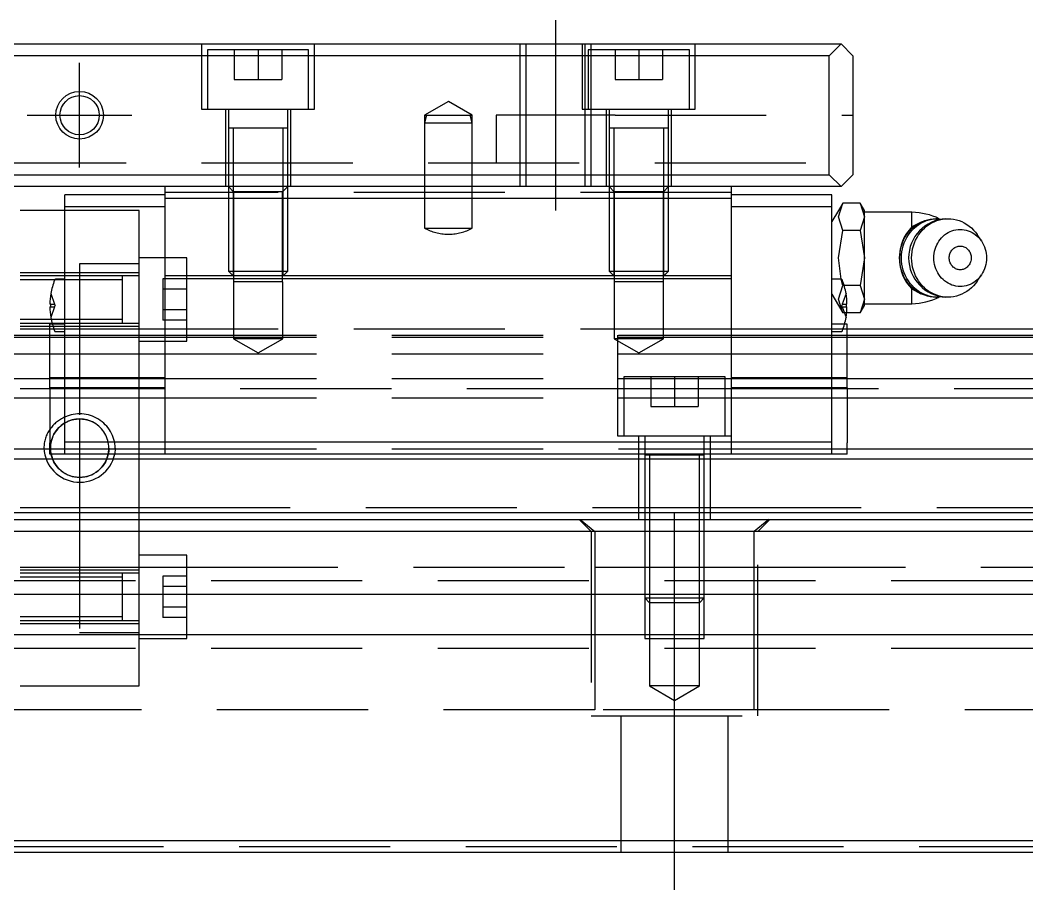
# Model space of a CAD drawing. Extents: x -11 to 920, y -369 to 120.
# Drawn here: x 325 to 409.6, y -340.2 to -267.1 of the extents above; entities that cross this region are included whole.
import ezdxf

# ---------------------------------------------------------------- set-up
doc = ezdxf.new("R2010")
doc.units = 0
doc.linetypes.add('CENTER', pattern=[50.8, 31.75, -6.35, 6.35, -6.35])
doc.linetypes.add('DASHED', pattern=[19.05, 12.7, -6.35])
doc.layers.get('0').update_dxf_attribs({"linetype": 'CONTINUOUS'})
doc.layers.add('CENTER', color=1, linetype='CENTER')

msp = doc.modelspace()

# ---------------------------------------------------------------- linework, layer by layer
at = {"color": 7, "linetype": 'CONTINUOUS'}
for p, q in [((246, -269.1), (394, -269.1)), ((394, -269.1), (393, -270.1)), ((395, -270.1), (394, -269.1)), ((393, -270.1), (247, -270.1)), ((393, -280.1), (393, -270.1)), ((395, -270.1), (395, -280.1)), ((379.5, -276.2), (374.5, -276.2)), ((247, -280.1), (393, -280.1)), ((393, -280.1), (394, -281.1)), ((394, -281.1), (395, -280.1)), ((394, -281.1), (246, -281.1)), ((337.2, -282.1), (337.2, -281.1)), ((384.8, -282.1), (384.8, -281.1)), ((337.2, -281.8), (328.768, -281.8)), ((328.768, -282.8), (328.768, -281.8)), ((337.2, -288.6), (337.2, -282.1)), ((384.8, -282.1), (337.2, -282.1)), ((393.232, -281.8), (384.8, -281.8)), ((384.8, -288.6), (384.8, -282.1)), ((393.232, -282.8), (393.232, -281.8)), ((394.135, -282.481), (393.778, -283.1)), ((393.778, -283.636), (394.135, -282.481)), ((395.6, -282.481), (394.135, -282.481)), ((395.6, -282.481), (395.599, -282.48)), ((395.957, -283.1), (395.6, -282.481)), ((395.6, -282.481), (395.957, -283.636)), ((328.768, -283.1), (325, -283.1)), ((328.768, -302.6), (328.768, -282.8)), ((337.2, -282.8), (328.768, -282.8)), ((393.232, -282.8), (384.8, -282.8)), ((393.232, -302.6), (393.232, -282.8)), ((393.778, -283.1), (393.232, -284.045)), ((395.957, -283.636), (395.957, -283.1)), ((399.957, -283.25), (395.957, -283.25)), ((399.957, -284.487), (399.957, -283.25)), ((394.135, -284.791), (393.778, -283.636)), ((395.957, -283.636), (395.6, -284.791)), ((395.957, -287.1), (395.957, -283.636)), ((400.718, -284.091), (399.957, -284.487)), ((400.177, -284.43), (400.376, -284.286)), ((400.33, -284.43), (400.529, -284.286)), ((400.376, -284.286), (400.585, -284.16)), ((400.529, -284.286), (400.738, -284.16)), ((400.585, -284.16), (400.802, -284.051)), ((400.738, -284.16), (400.955, -284.051)), ((400.802, -284.051), (401.027, -283.962)), ((400.955, -284.051), (401.18, -283.962)), ((401.027, -283.962), (401.257, -283.891)), ((401.18, -283.962), (401.41, -283.891)), ((401.189, -284.43), (401.388, -284.286)), ((401.257, -283.891), (401.492, -283.841)), ((401.388, -284.286), (401.597, -284.16)), ((401.41, -283.891), (401.645, -283.841)), ((401.492, -283.841), (401.729, -283.81)), ((401.597, -284.16), (401.815, -284.051)), ((401.645, -283.841), (401.883, -283.81)), ((401.729, -283.81), (401.969, -283.8)), ((401.815, -284.051), (402.039, -283.962)), ((401.883, -283.81), (402.122, -283.8)), ((402.122, -283.8), (401.969, -283.8)), ((402.039, -283.962), (402.27, -283.891)), ((402.122, -283.8), (402.534, -283.83)), ((402.27, -283.891), (402.504, -283.841)), ((402.504, -283.841), (402.742, -283.81)), ((402.742, -283.81), (402.981, -283.8)), ((402.981, -283.8), (403.219, -283.81)), ((403.219, -283.81), (403.455, -283.84)), ((403.455, -283.84), (403.688, -283.89)), ((403.688, -283.89), (403.916, -283.959)), ((403.916, -283.959), (404.14, -284.047)), ((404.14, -284.047), (404.356, -284.154)), ((404.356, -284.154), (404.563, -284.279)), ((404.563, -284.279), (404.762, -284.421)), ((393.778, -287.1), (394.135, -284.791)), ((395.6, -284.791), (394.135, -284.791)), ((395.6, -284.791), (395.957, -287.1)), ((399.502, -285.16), (399.65, -284.957)), ((399.65, -284.957), (399.813, -284.767)), ((399.655, -285.16), (399.803, -284.957)), ((399.803, -284.957), (399.966, -284.767)), ((399.813, -284.767), (399.989, -284.591)), ((399.966, -284.767), (400.142, -284.591)), ((399.989, -284.591), (400.177, -284.43)), ((400.142, -284.591), (400.33, -284.43)), ((400.515, -285.16), (400.663, -284.957)), ((400.663, -284.957), (400.826, -284.767)), ((400.826, -284.767), (401.001, -284.591)), ((401.001, -284.591), (401.189, -284.43)), ((402.707, -285.162), (402.851, -285.057)), ((402.851, -285.057), (403.002, -284.965)), ((403.002, -284.965), (403.159, -284.886)), ((403.159, -284.886), (403.322, -284.82)), ((403.322, -284.82), (403.489, -284.768)), ((403.489, -284.768), (403.659, -284.731)), ((403.659, -284.731), (403.831, -284.708)), ((403.831, -284.708), (404.005, -284.7)), ((404.005, -284.7), (404.178, -284.707)), ((404.178, -284.707), (404.351, -284.728)), ((404.351, -284.728), (404.521, -284.763)), ((404.521, -284.763), (404.688, -284.813)), ((404.688, -284.813), (404.852, -284.878)), ((404.762, -284.421), (404.949, -284.579)), ((404.852, -284.878), (405.01, -284.955)), ((404.949, -284.579), (405.124, -284.753)), ((405.01, -284.955), (405.162, -285.046)), ((405.124, -284.753), (405.287, -284.94)), ((405.162, -285.046), (405.307, -285.149)), ((405.287, -284.94), (405.435, -285.141)), ((405.307, -285.149), (405.444, -285.265)), ((405.799, -285.675), (405.435, -285.141)), ((399.069, -286.08), (399.152, -285.837)), ((399.152, -285.837), (399.252, -285.602)), ((399.222, -286.08), (399.305, -285.837)), ((399.252, -285.602), (399.369, -285.376)), ((399.305, -285.837), (399.405, -285.602)), ((399.369, -285.376), (399.502, -285.16)), ((399.405, -285.602), (399.522, -285.376)), ((399.522, -285.376), (399.655, -285.16)), ((400.082, -286.08), (400.165, -285.837)), ((400.165, -285.837), (400.265, -285.602)), ((400.265, -285.602), (400.382, -285.376)), ((400.382, -285.376), (400.515, -285.16)), ((402.038, -286.013), (402.122, -285.849)), ((402.122, -285.849), (402.218, -285.693)), ((402.218, -285.693), (402.326, -285.545)), ((402.326, -285.545), (402.443, -285.407)), ((402.443, -285.407), (402.57, -285.279)), ((402.57, -285.279), (402.707, -285.162)), ((405.444, -285.265), (405.572, -285.392)), ((405.572, -285.392), (405.691, -285.529)), ((405.691, -285.529), (405.799, -285.675)), ((405.799, -285.675), (405.898, -285.833)), ((405.898, -285.833), (405.985, -285.999)), ((405.985, -285.999), (406.059, -286.172)), ((398.92, -287.1), (398.929, -286.841)), ((398.929, -286.841), (398.957, -286.584)), ((398.957, -286.584), (399.004, -286.33)), ((399.004, -286.33), (399.069, -286.08)), ((399.073, -287.1), (399.082, -286.841)), ((399.082, -286.841), (399.111, -286.584)), ((399.111, -286.584), (399.157, -286.33)), ((399.157, -286.33), (399.222, -286.08)), ((399.933, -287.1), (399.942, -286.841)), ((399.942, -286.841), (399.97, -286.584)), ((399.97, -286.584), (400.017, -286.33)), ((400.017, -286.33), (400.082, -286.08)), ((401.804, -286.912), (401.825, -286.726)), ((401.825, -286.726), (401.858, -286.541)), ((401.858, -286.541), (401.905, -286.36)), ((401.905, -286.36), (401.965, -286.184)), ((401.965, -286.184), (402.038, -286.013)), ((403.105, -286.926), (403.122, -286.841)), ((403.122, -286.841), (403.147, -286.758)), ((403.147, -286.758), (403.177, -286.677)), ((403.177, -286.677), (403.215, -286.6)), ((403.215, -286.6), (403.258, -286.526)), ((403.258, -286.526), (403.307, -286.457)), ((403.307, -286.457), (403.361, -286.393)), ((403.361, -286.393), (403.421, -286.334)), ((403.421, -286.334), (403.485, -286.281)), ((403.485, -286.281), (403.553, -286.234)), ((403.553, -286.234), (403.624, -286.194)), ((403.624, -286.194), (403.699, -286.16)), ((403.699, -286.16), (403.776, -286.134)), ((403.776, -286.134), (403.854, -286.115)), ((403.854, -286.115), (403.934, -286.104)), ((403.934, -286.104), (404.015, -286.1)), ((404.015, -286.1), (404.095, -286.104)), ((404.095, -286.104), (404.175, -286.115)), ((404.175, -286.115), (404.254, -286.134)), ((404.254, -286.134), (404.331, -286.16)), ((404.331, -286.16), (404.405, -286.194)), ((404.405, -286.194), (404.477, -286.234)), ((404.477, -286.234), (404.545, -286.281)), ((404.545, -286.281), (404.609, -286.334)), ((404.609, -286.334), (404.668, -286.393)), ((404.668, -286.393), (404.722, -286.457)), ((404.722, -286.457), (404.771, -286.526)), ((404.771, -286.526), (404.815, -286.6)), ((404.815, -286.6), (404.852, -286.677)), ((404.852, -286.677), (404.883, -286.758)), ((404.883, -286.758), (404.907, -286.841)), ((404.907, -286.841), (404.925, -286.926)), ((406.059, -286.172), (406.121, -286.35)), ((406.121, -286.35), (406.169, -286.533)), ((406.169, -286.533), (406.204, -286.72)), ((406.204, -286.72), (406.225, -286.91)), ((394, -288.898), (393.778, -287.1)), ((395.957, -287.1), (395.6, -289.409)), ((395.957, -290.564), (395.957, -287.1)), ((398.929, -287.359), (398.92, -287.1)), ((398.957, -287.616), (398.929, -287.359)), ((399.004, -287.87), (398.957, -287.616)), ((399.082, -287.359), (399.073, -287.1)), ((399.111, -287.616), (399.082, -287.359)), ((399.157, -287.87), (399.111, -287.616)), ((399.942, -287.359), (399.933, -287.1)), ((399.97, -287.616), (399.942, -287.359)), ((400.017, -287.87), (399.97, -287.616)), ((401.797, -287.1), (401.804, -286.912)), ((401.804, -287.288), (401.797, -287.1)), ((401.825, -287.474), (401.804, -287.288)), ((401.858, -287.659), (401.825, -287.474)), ((401.905, -287.84), (401.858, -287.659)), ((403.091, -287.1), (403.094, -287.013)), ((403.094, -287.187), (403.091, -287.1)), ((403.094, -287.013), (403.105, -286.926)), ((403.105, -287.274), (403.094, -287.187)), ((403.122, -287.359), (403.105, -287.274)), ((403.147, -287.442), (403.122, -287.359)), ((403.177, -287.523), (403.147, -287.442)), ((403.215, -287.6), (403.177, -287.523)), ((403.258, -287.674), (403.215, -287.6)), ((403.307, -287.743), (403.258, -287.674)), ((404.771, -287.674), (404.722, -287.743)), ((404.815, -287.6), (404.771, -287.674)), ((404.852, -287.523), (404.815, -287.6)), ((404.883, -287.442), (404.852, -287.523)), ((404.907, -287.359), (404.883, -287.442)), ((404.925, -287.274), (404.907, -287.359)), ((404.925, -286.926), (404.935, -287.013)), ((404.935, -287.187), (404.925, -287.274)), ((404.935, -287.013), (404.939, -287.1)), ((404.939, -287.1), (404.935, -287.187)), ((406.169, -287.667), (406.121, -287.85)), ((406.204, -287.48), (406.169, -287.667)), ((406.225, -287.29), (406.204, -287.48)), ((406.225, -286.91), (406.232, -287.1)), ((406.232, -287.1), (406.225, -287.29)), ((399.069, -288.12), (399.004, -287.87)), ((399.152, -288.363), (399.069, -288.12)), ((399.252, -288.598), (399.152, -288.363)), ((399.222, -288.12), (399.157, -287.87)), ((399.305, -288.363), (399.222, -288.12)), ((399.405, -288.598), (399.305, -288.363)), ((400.082, -288.12), (400.017, -287.87)), ((400.165, -288.363), (400.082, -288.12)), ((400.265, -288.598), (400.165, -288.363)), ((401.965, -288.016), (401.905, -287.84)), ((402.038, -288.187), (401.965, -288.016)), ((402.122, -288.351), (402.038, -288.187)), ((402.218, -288.507), (402.122, -288.351)), ((402.326, -288.655), (402.218, -288.507)), ((403.361, -287.807), (403.307, -287.743)), ((403.421, -287.866), (403.361, -287.807)), ((403.485, -287.919), (403.421, -287.866)), ((403.553, -287.966), (403.485, -287.919)), ((403.624, -288.006), (403.553, -287.966)), ((403.699, -288.04), (403.624, -288.006)), ((403.776, -288.066), (403.699, -288.04)), ((403.854, -288.085), (403.776, -288.066)), ((403.934, -288.096), (403.854, -288.085)), ((404.015, -288.1), (403.934, -288.096)), ((404.095, -288.096), (404.015, -288.1)), ((404.175, -288.085), (404.095, -288.096)), ((404.254, -288.066), (404.175, -288.085)), ((404.331, -288.04), (404.254, -288.066)), ((404.405, -288.006), (404.331, -288.04)), ((404.477, -287.966), (404.405, -288.006)), ((404.545, -287.919), (404.477, -287.966)), ((404.609, -287.866), (404.545, -287.919)), ((404.668, -287.807), (404.609, -287.866)), ((404.722, -287.743), (404.668, -287.807)), ((405.435, -289.059), (405.799, -288.525)), ((405.799, -288.525), (405.691, -288.671)), ((405.898, -288.367), (405.799, -288.525)), ((405.985, -288.201), (405.898, -288.367)), ((406.059, -288.028), (405.985, -288.201)), ((406.121, -287.85), (406.059, -288.028)), ((328.768, -288.9), (327.986, -288.9)), ((337.2, -288.85), (337.2, -288.6)), ((384.8, -288.6), (337.2, -288.6)), ((337.2, -302.6), (337.2, -288.85)), ((384.8, -288.85), (337.2, -288.85)), ((384.8, -288.85), (384.8, -288.6)), ((384.8, -302.6), (384.8, -288.85)), ((394.014, -288.9), (393.232, -288.9)), ((399.369, -288.824), (399.252, -288.598)), ((399.502, -289.04), (399.369, -288.824)), ((399.522, -288.824), (399.405, -288.598)), ((399.65, -289.243), (399.502, -289.04)), ((399.655, -289.04), (399.522, -288.824)), ((399.813, -289.433), (399.65, -289.243)), ((399.803, -289.243), (399.655, -289.04)), ((399.966, -289.433), (399.803, -289.243)), ((400.382, -288.824), (400.265, -288.598)), ((400.515, -289.04), (400.382, -288.824)), ((400.663, -289.243), (400.515, -289.04)), ((400.826, -289.434), (400.663, -289.243)), ((402.443, -288.793), (402.326, -288.655)), ((402.57, -288.921), (402.443, -288.793)), ((402.707, -289.038), (402.57, -288.921)), ((402.851, -289.143), (402.707, -289.038)), ((403.002, -289.235), (402.851, -289.143)), ((403.159, -289.314), (403.002, -289.235)), ((403.322, -289.38), (403.159, -289.314)), ((403.489, -289.432), (403.322, -289.38)), ((404.688, -289.387), (404.521, -289.437)), ((404.852, -289.322), (404.688, -289.387)), ((405.01, -289.245), (404.852, -289.322)), ((405.162, -289.154), (405.01, -289.245)), ((405.287, -289.26), (405.124, -289.447)), ((405.307, -289.051), (405.162, -289.154)), ((405.435, -289.059), (405.287, -289.26)), ((405.444, -288.935), (405.307, -289.051)), ((405.572, -288.808), (405.444, -288.935)), ((405.691, -288.671), (405.572, -288.808)), ((395.6, -289.409), (394.257, -289.409)), ((395.6, -289.409), (395.957, -290.564)), ((399.989, -289.609), (399.813, -289.433)), ((399.957, -290.95), (399.957, -289.713)), ((399.957, -289.713), (400.717, -290.109)), ((400.142, -289.609), (399.966, -289.433)), ((400.177, -289.77), (399.989, -289.609)), ((400.33, -289.77), (400.142, -289.609)), ((400.376, -289.914), (400.177, -289.77)), ((400.529, -289.914), (400.33, -289.77)), ((400.585, -290.04), (400.376, -289.914)), ((400.738, -290.04), (400.529, -289.914)), ((400.802, -290.149), (400.585, -290.04)), ((400.955, -290.149), (400.738, -290.04)), ((401.027, -290.238), (400.802, -290.149)), ((401.001, -289.609), (400.826, -289.434)), ((401.18, -290.238), (400.955, -290.149)), ((401.189, -289.77), (401.001, -289.609)), ((401.388, -289.914), (401.189, -289.77)), ((401.597, -290.04), (401.388, -289.914)), ((401.815, -290.149), (401.597, -290.04)), ((402.039, -290.239), (401.815, -290.149)), ((403.659, -289.469), (403.489, -289.432)), ((403.831, -289.492), (403.659, -289.469)), ((404.005, -289.5), (403.831, -289.492)), ((404.14, -290.153), (403.917, -290.241)), ((404.178, -289.493), (404.005, -289.5)), ((404.356, -290.046), (404.14, -290.153)), ((404.351, -289.472), (404.178, -289.493)), ((404.521, -289.437), (404.351, -289.472)), ((404.564, -289.921), (404.356, -290.046)), ((404.762, -289.779), (404.564, -289.921)), ((404.949, -289.621), (404.762, -289.779)), ((405.124, -289.447), (404.949, -289.621)), ((327.584, -291), (327.502, -291)), ((327.584, -291.2), (327.584, -291)), ((394.416, -291), (394.416, -291.2)), ((394.498, -291), (394.416, -291)), ((395.957, -290.564), (395.6, -291.719)), ((395.957, -291.1), (395.957, -290.564)), ((395.957, -290.95), (399.957, -290.95)), ((401.257, -290.309), (401.027, -290.238)), ((401.41, -290.309), (401.18, -290.238)), ((401.492, -290.359), (401.257, -290.309)), ((401.645, -290.359), (401.41, -290.309)), ((401.729, -290.39), (401.492, -290.359)), ((401.883, -290.39), (401.645, -290.359)), ((401.969, -290.4), (401.729, -290.39)), ((402.122, -290.4), (401.883, -290.39)), ((401.969, -290.4), (402.122, -290.4)), ((402.27, -290.309), (402.039, -290.239)), ((402.534, -290.37), (402.122, -290.4)), ((402.505, -290.359), (402.27, -290.309)), ((402.742, -290.39), (402.505, -290.359)), ((402.982, -290.4), (402.742, -290.39)), ((403.219, -290.39), (402.982, -290.4)), ((403.455, -290.36), (403.219, -290.39)), ((403.688, -290.31), (403.455, -290.36)), ((403.917, -290.241), (403.688, -290.31)), ((327.502, -291.2), (327.584, -291.2)), ((394.416, -291.2), (394.498, -291.2)), ((395.6, -291.719), (394.467, -291.719)), ((395.599, -291.72), (395.6, -291.719)), ((395.6, -291.719), (395.957, -291.1)), ((327.5, -295.27), (327.5, -292.67)), ((327.709, -292.67), (327.5, -292.67)), ((333.6, -292.6), (333.6, -292.599)), ((394.5, -292.67), (394.291, -292.67)), ((394.5, -295.27), (394.5, -292.67)), ((312.5, -293.6), (327.5, -293.6)), ((327.986, -293.3), (328.768, -293.3)), ((393.232, -293.3), (394.014, -293.3)), ((568, -293.1), (394.5, -293.1)), ((394.5, -293.6), (640, -293.6)), ((312.5, -293.764), (327.5, -293.764)), ((394.5, -293.764), (640, -293.764)), ((312.5, -295.162), (327.5, -295.162)), ((327.5, -297.183), (327.5, -295.27)), ((394.5, -295.162), (640, -295.162)), ((394.5, -297.183), (394.5, -295.27)), ((312.5, -297.238), (327.5, -297.238)), ((327.5, -298.028), (327.5, -297.183)), ((328.768, -297.183), (327.5, -297.183)), ((394.5, -297.183), (393.232, -297.183)), ((394.5, -298.028), (394.5, -297.183)), ((394.5, -297.238), (640, -297.238)), ((327.5, -298.028), (327.5, -302.638)), ((328.768, -298.028), (327.5, -298.028)), ((394.5, -298.028), (393.232, -298.028)), ((394.5, -298.028), (394.5, -302.638)), ((312.5, -298.859), (327.5, -298.859)), ((394.5, -298.859), (640, -298.859)), ((327.5, -303.6), (327.5, -302.638)), ((328.768, -303.6), (328.768, -302.6)), ((337.2, -302.6), (328.768, -302.6)), ((337.2, -303.6), (337.2, -302.6)), ((384.8, -302.6), (337.2, -302.6)), ((393.232, -302.6), (384.8, -302.6)), ((384.8, -303.6), (384.8, -302.6)), ((393.232, -303.6), (393.232, -302.6)), ((394.5, -303.6), (394.5, -302.638)), ((312.5, -303.152), (327.5, -303.152)), ((328.768, -303.6), (327.5, -303.6)), ((337.2, -303.6), (328.768, -303.6)), ((384.8, -303.6), (337.2, -303.6)), ((393.232, -303.6), (384.8, -303.6)), ((394.5, -303.6), (393.232, -303.6)), ((394.5, -303.152), (640, -303.152)), ((0, -304), (640, -304)), ((0, -308.5), (640, -308.5)), ((1, -309.1), (639, -309.1)), ((638, -310.1), (2, -310.1)), ((333.6, -317.6), (333.6, -313.6)), ((333.6, -315.6), (333.6, -313.6)), ((333.6, -313.95), (333.6, -313.6)), ((638, -315.4), (2, -315.4)), ((333.6, -317.6), (333.6, -317.25)), ((638, -318.8), (2, -318.8)), ((2, -336.1), (638, -336.1)), ((639, -337.1), (1, -337.1))]:
    msp.add_line(p, q, dxfattribs=at)
at = {"color": 3, "linetype": 'DASHED'}
for p, q in [((340.25, -269.1), (340.25, -274.6)), ((340.75, -269.6), (340.75, -274.6)), ((349.25, -269.6), (340.75, -269.6)), ((343, -269.6), (343, -272.1)), ((345, -269.6), (345, -272.1)), ((347, -269.6), (347, -272.1)), ((349.25, -274.6), (349.25, -269.6)), ((349.75, -274.6), (349.75, -269.1)), ((367, -269.1), (367, -281.1)), ((367.5, -269.1), (367.5, -281.1)), ((372.25, -269.1), (372.25, -274.6)), ((372.5, -281.1), (372.5, -269.1)), ((372.75, -269.6), (372.75, -274.6)), ((381.25, -269.6), (372.75, -269.6)), ((373, -269.6), (373, -269.1)), ((373, -274.6), (373, -269.6)), ((375, -269.6), (375, -272.1)), ((377, -269.6), (377, -272.1)), ((379, -269.6), (379, -272.1)), ((381.25, -274.6), (381.25, -269.6)), ((381.75, -274.6), (381.75, -269.1)), ((343, -272.1), (345, -272.1)), ((345, -272.1), (347, -272.1)), ((375, -272.1), (377, -272.1)), ((377, -272.1), (379, -272.1)), ((361, -273.945), (359, -275.1)), ((363, -275.1), (361, -273.945)), ((340.25, -274.6), (349.75, -274.6)), ((342.25, -274.6), (342.25, -281.1)), ((342.5, -274.6), (342.5, -276.2)), ((347.5, -276.2), (347.5, -274.6)), ((347.75, -281.1), (347.75, -274.6)), ((372.25, -274.6), (381.75, -274.6)), ((373, -281.1), (373, -274.6)), ((374.25, -274.6), (374.25, -281.1)), ((374.5, -274.6), (374.5, -276.2)), ((379.5, -276.2), (379.5, -274.6)), ((379.75, -281.1), (379.75, -274.6)), ((359, -275.1), (359, -275.73)), ((359.169, -275.1), (359, -275.73)), ((359, -275.1), (361, -275.1)), ((359, -275.73), (359, -281.1)), ((359, -275.73), (363, -275.73)), ((361, -275.1), (363, -275.1)), ((363, -275.73), (362.831, -275.1)), ((363, -275.73), (363, -275.1)), ((363, -281.1), (363, -275.73)), ((375, -275.1), (365, -275.1)), ((365, -275.1), (365, -279.1)), ((375, -275.1), (395, -275.1)), ((342.5, -276.195), (342.5, -276.2)), ((342.5, -276.2), (342.5, -276.205)), ((342.5, -276.2), (342.5, -281.1)), ((347.5, -276.2), (342.5, -276.2)), ((342.9, -276.2), (342.9, -281.1)), ((347.1, -281.1), (347.1, -276.2)), ((347.5, -276.2), (347.5, -276.195)), ((347.5, -276.205), (347.5, -276.2)), ((347.5, -281.1), (347.5, -276.2)), ((374.5, -276.195), (374.5, -276.2)), ((374.5, -276.2), (374.5, -276.205)), ((374.5, -276.2), (374.5, -281.1)), ((379.5, -276.2), (374.5, -276.2)), ((374.9, -276.2), (374.9, -281.1)), ((379.1, -281.1), (379.1, -276.2)), ((379.5, -276.2), (379.5, -276.195)), ((379.5, -276.205), (379.5, -276.2)), ((379.5, -281.1), (379.5, -276.2)), ((245, -279.1), (395, -279.1)), ((384.8, -281.6), (337.2, -281.6)), ((342.5, -281.1), (342.938, -281.538)), ((342.5, -281.1), (342.5, -288.2)), ((347.5, -281.1), (342.5, -281.1)), ((342.9, -281.1), (342.9, -288.6)), ((342.938, -281.538), (342.938, -289.1)), ((347.062, -281.538), (342.938, -281.538)), ((347.062, -281.538), (347.5, -281.1)), ((347.062, -289.1), (347.062, -281.538)), ((347.1, -288.6), (347.1, -281.1)), ((347.5, -288.2), (347.5, -281.1)), ((359, -281.1), (359, -284.6)), ((363, -284.6), (363, -281.1)), ((374.5, -281.1), (374.938, -281.538)), ((374.5, -281.1), (374.5, -288.2)), ((379.5, -281.1), (374.5, -281.1)), ((374.9, -281.1), (374.9, -288.6)), ((374.938, -281.538), (374.938, -289.1)), ((379.062, -281.538), (374.938, -281.538)), ((379.062, -281.538), (379.5, -281.1)), ((379.062, -289.1), (379.062, -281.538)), ((379.1, -288.6), (379.1, -281.1)), ((379.5, -288.2), (379.5, -281.1)), ((335, -283.1), (328.768, -283.1)), ((335, -293.6), (335, -283.1)), ((359, -284.6), (363, -284.6)), ((360.937, -285.1), (361.063, -285.1)), ((335, -287.6), (330, -287.6)), ((330, -287.6), (330, -300.641)), ((337.2, -287.1), (335, -287.1)), ((339, -287.1), (337.2, -287.1)), ((339, -293.6), (339, -287.1)), ((335, -288.35), (325, -288.35)), ((342.5, -288.2), (342.9, -288.6)), ((342.5, -288.2), (347.5, -288.2)), ((347.1, -288.6), (347.5, -288.2)), ((374.5, -288.2), (374.9, -288.6)), ((374.5, -288.2), (379.5, -288.2)), ((379.1, -288.6), (379.5, -288.2)), ((328.768, -288.6), (325, -288.6)), ((327.9, -288.95), (325, -288.95)), ((328.768, -288.95), (327.9, -288.95)), ((333.6, -288.6), (328.768, -288.6)), ((333.6, -288.95), (328.768, -288.95)), ((333.6, -288.6), (333.595, -288.6)), ((333.605, -288.6), (333.6, -288.6)), ((335, -288.6), (333.6, -288.6)), ((333.6, -290.46), (333.6, -288.6)), ((333.6, -292.6), (333.6, -288.6)), ((333.6, -290.6), (333.6, -288.6)), ((339, -288.868), (337, -288.868)), ((337, -288.868), (337, -289.734)), ((342.933, -289.1), (342.933, -293.9)), ((347.067, -289.1), (342.933, -289.1)), ((347.067, -293.9), (347.067, -289.1)), ((374.933, -289.1), (374.933, -293.9)), ((379.067, -289.1), (374.933, -289.1)), ((379.067, -293.9), (379.067, -289.1)), ((394.135, -289.409), (394, -288.898)), ((327.584, -290.102), (327.9, -291)), ((339, -289.734), (337, -289.734)), ((337, -289.734), (337, -291.466)), ((393.232, -290.155), (393.778, -291.1)), ((393.778, -290.564), (394.135, -289.409)), ((394.416, -290.102), (394.1, -291)), ((394.257, -289.409), (394.135, -289.409)), ((327.584, -291), (327.9, -291)), ((327.9, -291), (327.935, -291.1)), ((333.6, -290.74), (333.6, -290.46)), ((333.6, -292.599), (333.6, -290.74)), ((394.135, -291.719), (393.778, -290.564)), ((394.1, -291), (394.065, -291.1)), ((394.1, -291), (394.416, -291)), ((327.9, -291.2), (327.584, -292.098)), ((327.584, -291.2), (327.9, -291.2)), ((327.9, -291.2), (327.935, -291.1)), ((339, -291.466), (337, -291.466)), ((337, -291.466), (337, -292.332)), ((393.778, -291.1), (394.135, -291.719)), ((394.1, -291.2), (394.065, -291.1)), ((394.1, -291.2), (394.416, -292.098)), ((394.1, -291.2), (394.416, -291.2)), ((394.467, -291.719), (394.135, -291.719)), ((325, -292.25), (327.611, -292.25)), ((325, -292.6), (327.691, -292.6)), ((327.611, -292.25), (328.768, -292.25)), ((327.691, -292.6), (328.768, -292.6)), ((328.768, -292.67), (327.709, -292.67)), ((328.768, -292.25), (333.6, -292.25)), ((328.768, -292.6), (333.6, -292.6)), ((333.595, -292.6), (333.6, -292.6)), ((333.6, -292.6), (333.605, -292.6)), ((333.6, -292.6), (335, -292.6)), ((339, -292.332), (337, -292.332)), ((394.291, -292.67), (393.232, -292.67)), ((325, -292.85), (335, -292.85)), ((327.5, -293.1), (325, -293.1)), ((327.843, -293.1), (327.5, -293.1)), ((327.5, -293.6), (328.768, -293.6)), ((328.768, -293.1), (327.843, -293.1)), ((330, -293.1), (328.768, -293.1)), ((328.768, -293.6), (337.2, -293.6)), ((335, -293.1), (330, -293.1)), ((337.2, -293.1), (335, -293.1)), ((335, -303.6), (335, -293.6)), ((339, -293.1), (337.2, -293.1)), ((337.2, -293.6), (384.8, -293.6)), ((384.8, -293.1), (339, -293.1)), ((339, -294.1), (339, -293.6)), ((375.25, -302.1), (375.25, -293.6)), ((384.75, -293.6), (384.75, -302.1)), ((393.232, -293.1), (384.8, -293.1)), ((384.8, -293.6), (393.232, -293.6)), ((394.157, -293.1), (393.232, -293.1)), ((393.232, -293.6), (394.5, -293.6)), ((394.5, -293.1), (394.157, -293.1)), ((327.5, -293.764), (328.768, -293.764)), ((328.768, -293.764), (337.2, -293.764)), ((335, -294.1), (337.2, -294.1)), ((337.2, -293.764), (384.8, -293.764)), ((337.2, -294.1), (339, -294.1)), ((342.933, -293.9), (345, -295.093)), ((347.067, -293.9), (342.933, -293.9)), ((345, -295.093), (347.067, -293.9)), ((374.933, -293.9), (377, -295.093)), ((379.067, -293.9), (374.933, -293.9)), ((377, -295.093), (379.067, -293.9)), ((384.8, -293.764), (393.232, -293.764)), ((393.232, -293.764), (394.5, -293.764)), ((327.5, -295.162), (328.768, -295.162)), ((328.768, -295.162), (337.2, -295.162)), ((337.2, -295.162), (384.8, -295.162)), ((384.8, -295.162), (393.232, -295.162)), ((393.232, -295.162), (394.5, -295.162)), ((327.5, -297.238), (328.768, -297.238)), ((337.2, -297.183), (328.768, -297.183)), ((328.768, -297.238), (337.2, -297.238)), ((337.2, -297.238), (384.8, -297.238)), ((375.75, -297.1), (375.75, -302.1)), ((384.25, -297.1), (375.75, -297.1)), ((378, -297.1), (378, -299.6)), ((380, -297.1), (380, -299.6)), ((382, -297.1), (382, -299.6)), ((384.25, -302.1), (384.25, -297.1)), ((393.232, -297.183), (384.8, -297.183)), ((384.8, -297.238), (393.232, -297.238)), ((393.232, -297.238), (394.5, -297.238)), ((327.5, -298.1), (325, -298.1)), ((328.768, -298.1), (327.5, -298.1)), ((337.2, -298.028), (328.768, -298.028)), ((335, -298.1), (328.768, -298.1)), ((337.2, -298.1), (335, -298.1)), ((375.25, -298.1), (337.2, -298.1)), ((375.75, -298.1), (375.25, -298.1)), ((384.25, -298.1), (375.75, -298.1)), ((384.75, -298.1), (384.25, -298.1)), ((384.8, -298.1), (384.75, -298.1)), ((393.232, -298.028), (384.8, -298.028)), ((393.232, -298.1), (384.8, -298.1)), ((394.5, -298.1), (393.232, -298.1)), ((435.25, -298.1), (394.5, -298.1)), ((327.5, -298.859), (328.768, -298.859)), ((328.768, -298.859), (337.2, -298.859)), ((337.2, -298.859), (384.8, -298.859)), ((384.8, -298.859), (393.232, -298.859)), ((393.232, -298.859), (394.5, -298.859)), ((378, -299.6), (380, -299.6)), ((380, -299.6), (382, -299.6)), ((330, -300.641), (330, -305.558)), ((384.75, -302.1), (375.25, -302.1)), ((377, -303.6), (377, -302.1)), ((377.5, -302.1), (377.5, -303.6)), ((382.5, -303.6), (382.5, -302.1)), ((383, -302.1), (383, -303.6)), ((327.5, -303.152), (328.768, -303.152)), ((328.768, -303.152), (337.2, -303.152)), ((333, -303.1), (332.954, -303.6)), ((335, -309.1), (335, -303.6)), ((337.2, -303.152), (384.8, -303.152)), ((377, -309.1), (377, -303.6)), ((377.5, -303.6), (377.5, -303.7)), ((377.5, -303.695), (377.5, -303.7)), ((377.5, -303.7), (377.5, -303.705)), ((377.5, -303.7), (377.5, -309.1)), ((382.5, -303.7), (377.5, -303.7)), ((377.9, -303.7), (377.9, -309.1)), ((382.1, -309.1), (382.1, -303.7)), ((382.5, -303.7), (382.5, -303.6)), ((382.5, -303.7), (382.5, -303.695)), ((382.5, -303.705), (382.5, -303.7)), ((382.5, -309.1), (382.5, -303.7)), ((383, -303.6), (383, -309.1)), ((384.8, -303.152), (393.232, -303.152)), ((393.232, -303.152), (394.5, -303.152)), ((330, -305.558), (330, -318.6)), ((325, -308.1), (335, -308.1)), ((335, -308.1), (377, -308.1)), ((377, -308.1), (377.5, -308.1)), ((377.5, -308.1), (377.9, -308.1)), ((377.9, -308.1), (382.1, -308.1)), ((382.1, -308.1), (382.5, -308.1)), ((382.5, -308.1), (383, -308.1)), ((383, -308.1), (413, -308.1)), ((335, -315.4), (335, -309.1)), ((372, -309.1), (373, -310.1)), ((372.063, -309.1), (373.292, -310.1)), ((377.5, -309.1), (377.5, -315.4)), ((377.5, -309.1), (377.5, -315.4)), ((377.9, -309.1), (377.9, -315.4)), ((382.1, -315.4), (382.1, -309.1)), ((382.5, -315.4), (382.5, -309.1)), ((382.5, -315.4), (382.5, -309.1)), ((387.937, -309.1), (386.708, -310.1)), ((387, -310.1), (388, -309.1)), ((373, -310.1), (373, -325.6)), ((373.292, -310.1), (373.292, -315.4)), ((386.708, -315.4), (386.708, -310.1)), ((387, -325.6), (387, -310.1)), ((339, -312.1), (335, -312.1)), ((339, -315.4), (339, -312.1)), ((325, -313.1), (330, -313.1)), ((335, -313.35), (325, -313.35)), ((333.605, -313.6), (325, -313.6)), ((330, -313.1), (335, -313.1)), ((335, -313.6), (333.595, -313.6)), ((335, -313.1), (339, -313.1)), ((339, -313.868), (337, -313.868)), ((337, -313.868), (337, -314.734)), ((339, -313.1), (373.292, -313.1)), ((373.292, -313.1), (377.5, -313.1)), ((377.5, -313.1), (377.9, -313.1)), ((377.9, -313.1), (382.1, -313.1)), ((382.1, -313.1), (382.5, -313.1)), ((382.5, -313.1), (386.708, -313.1)), ((386.708, -313.1), (413, -313.1)), ((639.5, -314.25), (0.5, -314.25)), ((333.6, -313.95), (325, -313.95)), ((333.6, -315.4), (333.6, -313.95)), ((339, -314.734), (337, -314.734)), ((337, -314.734), (337, -316.466)), ((333.6, -317.25), (333.6, -315.4)), ((335, -318.8), (335, -315.4)), ((339, -318.8), (339, -315.4)), ((373.292, -315.4), (373.292, -318.8)), ((377.5, -315.4), (377.5, -315.7)), ((377.5, -315.4), (377.5, -315.7)), ((377.9, -315.4), (377.9, -316.1)), ((382.1, -316.1), (382.1, -315.4)), ((382.5, -315.7), (382.5, -315.4)), ((382.5, -315.7), (382.5, -315.4)), ((386.708, -318.8), (386.708, -315.4)), ((377.5, -315.7), (377.9, -316.1)), ((377.5, -315.7), (377.5, -318.8)), ((377.5, -315.7), (382.5, -315.7)), ((377.9, -316.1), (377.9, -319.1)), ((382.1, -316.1), (377.9, -316.1)), ((382.1, -316.1), (382.5, -315.7)), ((382.1, -319.1), (382.1, -316.1)), ((382.5, -318.8), (382.5, -315.7)), ((325, -317.25), (333.6, -317.25)), ((339, -316.466), (337, -316.466)), ((337, -316.466), (337, -317.332)), ((325, -317.6), (333.6, -317.6)), ((325, -317.85), (335, -317.85)), ((333.595, -317.6), (333.6, -317.6)), ((333.6, -317.6), (335, -317.6)), ((333.6, -317.6), (333.605, -317.6)), ((339, -317.332), (337, -317.332)), ((330, -318.6), (335, -318.6)), ((335, -323.1), (335, -318.8)), ((339, -319.1), (339, -318.8)), ((373.292, -318.8), (373.292, -325.1)), ((377.5, -318.8), (377.5, -319.1)), ((382.5, -319.1), (382.5, -318.8)), ((386.708, -325.1), (386.708, -318.8)), ((335, -319.1), (339, -319.1)), ((377.5, -319.1), (382.5, -319.1)), ((377.9, -319.1), (377.9, -323.1)), ((382.1, -323.1), (382.1, -319.1)), ((639.5, -319.95), (0.5, -319.95)), ((325, -323.1), (335, -323.1)), ((377.9, -323.1), (380, -324.312)), ((382.1, -323.1), (377.9, -323.1)), ((380, -324.312), (382.1, -323.1)), ((373.292, -325.1), (266.708, -325.1)), ((373, -325.6), (387, -325.6)), ((386.708, -325.1), (373.292, -325.1)), ((375.5, -325.6), (375.5, -337.1)), ((384.5, -337.1), (384.5, -325.6)), ((493.292, -325.1), (386.708, -325.1)), ((0.5, -336.6), (639.5, -336.6))]:
    msp.add_line(p, q, dxfattribs=at)
at = {"color": 3, "linetype": 'CONTINUOUS'}
msp.add_circle((330, -275.1), 2, dxfattribs=at)
at = {"color": 7, "linetype": 'CONTINUOUS'}
msp.add_circle((330, -275.1), 1.65, dxfattribs=at)
at = {"color": 3, "linetype": 'DASHED'}
msp.add_circle((330, -303.1), 2.458, dxfattribs=at)
at = {"color": 7, "linetype": 'CONTINUOUS'}
for centre, radius, start, end in [((399.729, -289.246), 6, 65.106, 87.82141), ((402.981, -287.1), 3.3, 92.91343, 180.00002), ((402.403, -286.97), 3.485, 134.56639, 182.18458), ((402.373, -287.242), 3.456, 177.7054, 225.64142), ((402.981, -287.1), 3.3, 179.99998, 267.06257), ((333.5, -291.1), 6, 159.14941, 170.40593), ((327.986, -289), 0.1, 90, 159.14941), ((394.014, -289), 0.1, 20.85059, 90), ((388.5, -291.1), 6, 9.59407, 20.85059), ((333.5, -291.1), 5.999, 170.42033, 179.04489), ((388.5, -291.1), 5.999, 0.95511, 9.57967), ((399.729, -284.954), 6, 272.17859, 294.894), ((333.5, -291.1), 5.999, 180.95511, 189.57967), ((388.5, -291.1), 5.999, 350.42033, 359.04489), ((333.5, -291.1), 6, 189.59407, 200.85059), ((388.5, -291.1), 6, 339.14941, 350.40593), ((327.986, -293.2), 0.1, 200.85059, 270), ((394.014, -293.2), 0.1, 270, 339.14941)]:
    msp.add_arc(centre, radius, start, end, dxfattribs=at)
at = {"color": 3, "linetype": 'DASHED'}
for centre, radius, start, end in [((360.937, -281.1), 4, 241.03047, 270), ((361.063, -281.1), 4, 270, 298.96953), ((330.013, -303.206), 2.988, 2.04049, 114.63692), ((329.935, -303.226), 2.975, 113.10856, 144.95993), ((330, -303.1), 2.453, 120.14167, 191.75878), ((330, -303.1), 2.453, 0, 120.14167), ((329.771, -303.105), 2.771, 145.063, 179.89106), ((330.01, -302.952), 3.014, 182.80691, 347.59121), ((330, -303.1), 2.453, 191.75878, 348.24122), ((330, -303.1), 2.453, 348.24122, 0)]:
    msp.add_arc(centre, radius, start, end, dxfattribs=at)
at = {"layer": 'CENTER', "color": 1, "linetype": 'CENTER'}
for p, q in [((370, -267.1), (370, -283.1)), ((330, -279.5), (330, -270.7)), ((325.6, -275.1), (334.4, -275.1)), ((380, -340.25), (380, -307.45))]:
    msp.add_line(p, q, dxfattribs=at)

doc.saveas('drawing.dxf')
